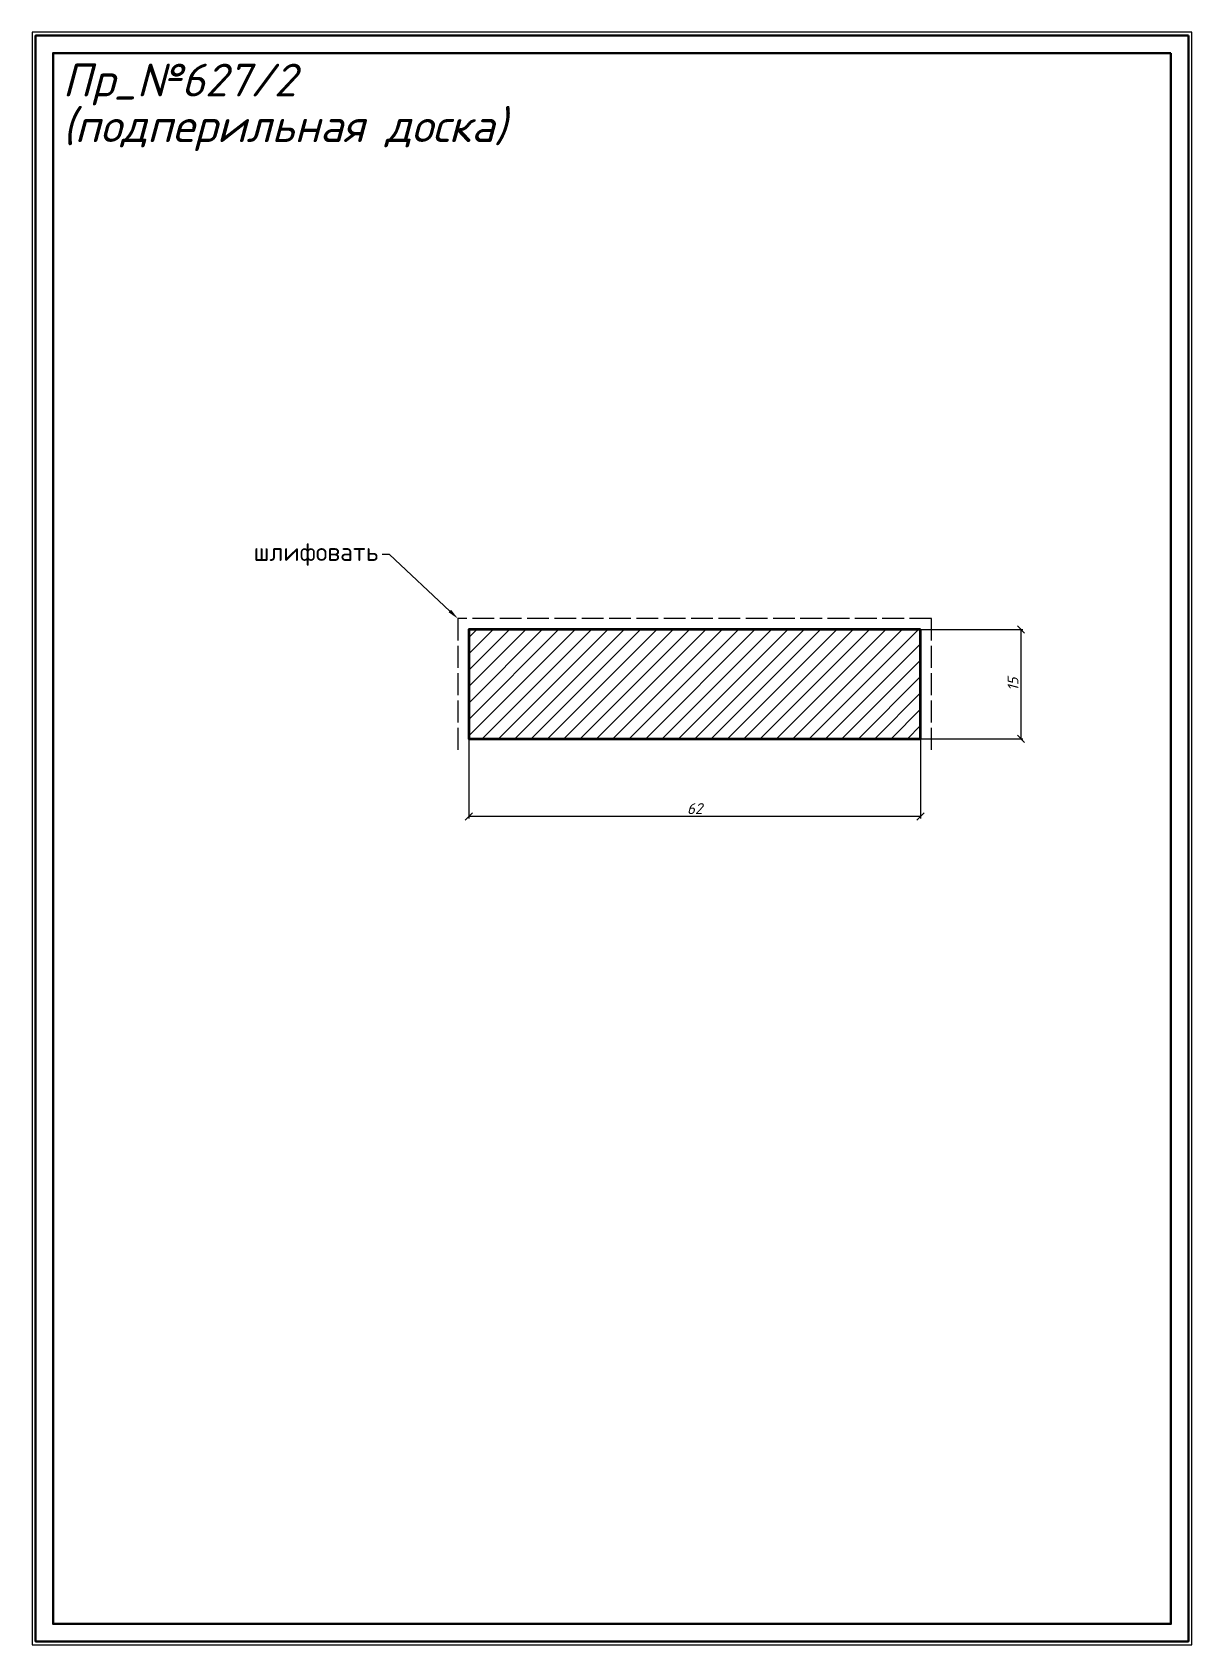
# Model space of a CAD drawing. Header units: millimetres. Extents: x 9405 to 9565, y -457 to -235.
import ezdxf
from ezdxf import colors
from ezdxf.entities.mleader import LeaderData, LeaderLine
from ezdxf.math import Vec2, Vec3

# ---------------------------------------------------------------- set-up
doc = ezdxf.new("R2010")
doc.units = ezdxf.units.MM
doc.linetypes.add('ACAD_ISO02W100', pattern=[15, 12, -3])
doc.layers.get('0').update_dxf_attribs({"lineweight": 13})
for name, color, linetype, lineweight in [('профили', 1, 'Continuous', 35), ('служебный слой ЛИНИИ ПУНКТИРНЫЕ', 7, 'ACAD_ISO02W100', 13), ('служебный слой НАДПИСИ', 7, 'Continuous', 13), ('служебный слой РАЗМЕРЫ', 7, 'Continuous', 9), ('служебный слой ШТАМП', 7, 'Continuous', 30), ('служебный слой ШТРИХОВКА', 7, 'Continuous', 5)]:
    doc.layers.add(name, color=color, linetype=linetype, lineweight=lineweight)
doc.styles.add('ЕСКД', font='isocpeur.ttf', dxfattribs={"oblique": 15})
doc.styles.add('ЕСКД штамп_текст', font='isocpeur.ttf')
doc.dimstyles.new('ЕСКД', dxfattribs={"dimtxt": 3.5, "dimasz": 2.5, "dimexe": 0.25, "dimexo": 0, "dimgap": 0.35, "dimtad": 1, "dimdec": 1, "dimzin": 9, "dimtxsty": 'ЕСКД', "dimblk": 'OBLIQUE', "dimcen": 0, "dimclrd": 256, "dimclre": 256, "dimclrt": 256, "dimadec": 1, "dimazin": 0, "dimtfac": 1, "dimtdec": 1, "dimtmove": 0, "dimatfit": 3, "dimldrblk": 'DOTSMALL', "dimfxl": 1, "dimlwd": -1, "dimlwe": -1, "dimarcsym": 0})

# ---------------------------------------------------------------- blocks, each defined once
blk = doc.blocks.new('_OBLIQUE')
at = {"color": 0, "linetype": 'ByBlock'}
blk.add_line((-0.5, -0.5), (0.5, 0.5), dxfattribs=at)
blk = doc.blocks.new('*D4')
at = {"layer": 'Defpoints', "color": 0, "transparency": 16777216}
for p in [(9527.3, -317.29), (9527.3, -332.29), (9541.08, -332.29)]:
    blk.add_point(p, dxfattribs=at)
at = {"layer": 'служебный слой РАЗМЕРЫ', "transparency": 16777216}
for p, q in [((9527.3, -317.29), (9541.33, -317.29)), ((9541.08, -317.29), (9541.08, -332.29)), ((9527.3, -332.29), (9541.33, -332.29))]:
    blk.add_line(p, q, dxfattribs=at)
for p, rotation in [((9541.08, -317.29), 90), ((9541.08, -332.29), 270)]:
    blk.add_blockref('_OBLIQUE', p, dxfattribs=dict(at, rotation=rotation))
at = {"layer": 'служебный слой РАЗМЕРЫ', "transparency": 16777216, "insert": (9539.98, -324.79), "char_height": 1.5, "attachment_point": 5, "rotation": 90, "style": 'ЕСКД'}
blk.add_mtext('15', dxfattribs=at)
blk = doc.blocks.new('_DotSmall')
at = {"color": 0, "linetype": 'ByBlock', "lineweight": -3, "const_width": 0.5}
blk.add_lwpolyline([(-0.0625, 0, 1), (0.0625, 0, 1)], format="xyb", close=True, dxfattribs=at)
blk = doc.blocks.new('*D3')
at = {"layer": 'Defpoints', "color": 0, "transparency": 16777216}
for p in [(9465.3, -332.29), (9527.3, -332.29), (9465.3, -342.97)]:
    blk.add_point(p, dxfattribs=at)
at = {"layer": 'служебный слой РАЗМЕРЫ', "transparency": 16777216}
for p, q in [((9465.3, -332.29), (9465.3, -343.22)), ((9527.3, -332.29), (9527.3, -343.22)), ((9527.3, -342.97), (9465.3, -342.97))]:
    blk.add_line(p, q, dxfattribs=at)
at = {"layer": 'служебный слой РАЗМЕРЫ', "transparency": 16777216, "rotation": 180}
blk.add_blockref('_OBLIQUE', (9465.3, -342.97), dxfattribs=at)
at = {"layer": 'служебный слой РАЗМЕРЫ', "transparency": 16777216}
blk.add_blockref('_OBLIQUE', (9527.3, -342.97), dxfattribs=at)
at = {"layer": 'служебный слой РАЗМЕРЫ', "transparency": 16777216, "insert": (9496.3, -341.87), "char_height": 1.5, "attachment_point": 5, "style": 'ЕСКД'}
blk.add_mtext('62', dxfattribs=at)

msp = doc.modelspace()

# ---------------------------------------------------------------- hatches: boundary and pattern name
at = {"layer": 'служебный слой ШТРИХОВКА'}
h = msp.add_hatch(dxfattribs=at)
h.set_pattern_fill('ANSI31', color=256, scale=0.5, style=0)
h.set_pattern_definition([(45, (9236.2749, -235.3623), (-1.122532, 1.122532), [])])
h.paths.add_polyline_path([(9465.3, -317.29), (9465.3, -332.29), (9527.3, -332.29), (9527.3, -317.29)])

# ---------------------------------------------------------------- linework, layer by layer
at = {"layer": 'профили', "ltscale": 100}
msp.add_lwpolyline([(9527.3, -317.29), (9465.3, -317.29), (9465.3, -332.29), (9527.3, -332.29)], close=True, dxfattribs=at)
at = {"layer": 'служебный слой ЛИНИИ ПУНКТИРНЫЕ', "ltscale": 0.25}
msp.add_lwpolyline([(9528.8, -333.79), (9528.8, -315.79), (9463.8, -315.79), (9463.8, -333.79)], dxfattribs=at)
at = {"layer": 'служебный слой ШТАМП', "color": 6, "lineweight": 5, "ltscale": 100}
msp.add_lwpolyline([(9564.52, -235.36), (9405.4, -235.36), (9405.4, -456.58), (9564.52, -456.58)], close=True, dxfattribs=at)
at = {"layer": 'служебный слой ШТАМП', "ltscale": 100}
for points in [[(9564.06, -235.82), (9405.85, -235.82), (9405.85, -456.12), (9564.06, -456.12)], [(9561.66, -238.22), (9408.25, -238.22), (9408.25, -453.72), (9561.66, -453.72)]]:
    msp.add_lwpolyline(points, close=True, dxfattribs=at)

# ---------------------------------------------------------------- texts
at = {"layer": 'служебный слой НАДПИСИ', "style": 'ЕСКД', "oblique": 15}
for s, p in [('Пр_№627/2', (9409.55, -244.17)), ('(подперильная доска)', (9409.55, -250.43))]:
    msp.add_text(s, height=4.5, dxfattribs=at).set_placement(p)

# ---------------------------------------------------------------- dimensions: what is measured, and where the dimension line sits
at = {"layer": 'служебный слой РАЗМЕРЫ'}
dim = msp.add_linear_dim(base=(9541.08, -332.29), p1=(9527.3, -317.29), p2=(9527.3, -332.29), angle=90, dimstyle='ЕСКД', override={"dimtxt": 1.5, "dimasz": 1}, dxfattribs=at)
dim.commit()
dim.dimension.update_dxf_attribs({"geometry": '*D4', "text_midpoint": (9539.98, -324.79)})
dim = msp.add_linear_dim(base=(9465.3, -342.97), p1=(9527.3, -332.29), p2=(9465.3, -332.29), dimstyle='ЕСКД', override={"dimtxt": 1.5, "dimasz": 1}, dxfattribs=at)
dim.commit()
dim.dimension.update_dxf_attribs({"geometry": '*D3', "text_midpoint": (9496.3, -341.87)})

# ---------------------------------------------------------------- leaders
ml = msp.add_multileader_mtext('Standard', dxfattribs=at)
ml.set_content('\\A1;{\\fISOCPEUR|b1|i0|c204|p34;шлифовать}', color=256, style='ЕСКД штамп_текст')
ml.set_leader_properties(color=256, linetype='ByLayer', lineweight=-1)
ml.build(insert=Vec2(0, 0))
ml.multileader.update_dxf_attribs({"dogleg_length": 1, "arrow_head_size": 1.5})
ctx = ml.context
ctx.base_point, ctx.char_height, ctx.arrow_head_size, ctx.landing_gap_size, ctx.plane_origin = Vec3(9435.53, -307.01), 2.5, 1.5, 0.5, Vec3(9467.52, -293.82)
ctx.text_align_type = 2
notes = []
notes.append((ctx, [(0, (1, 1, 0), (9454.42, -307.01), (-1, 0), 1, [(0, [(9463.8, -315.79)], 0, [])])]))
ctx.mtext.insert, ctx.mtext.alignment, ctx.mtext.flow_direction = Vec3(9452.92, -305.39), 3, 5
for ctx, leaders in notes:
    for number, flags, end, landing, length, lines in leaders:
        leader = LeaderData()
        leader.index, (leader.has_last_leader_line, leader.has_dogleg_vector, leader.attachment_direction) = number, flags
        leader.last_leader_point, leader.dogleg_vector, leader.dogleg_length = Vec3(end), Vec3(landing), length
        for number, points, colour, breaks in lines:
            line = LeaderLine()
            line.index, line.vertices, line.color, line.breaks = number, Vec3.list(points), colors.encode_raw_color(colour), breaks
            leader.lines.append(line)
        ctx.leaders.append(leader)

doc.saveas('drawing.dxf')
